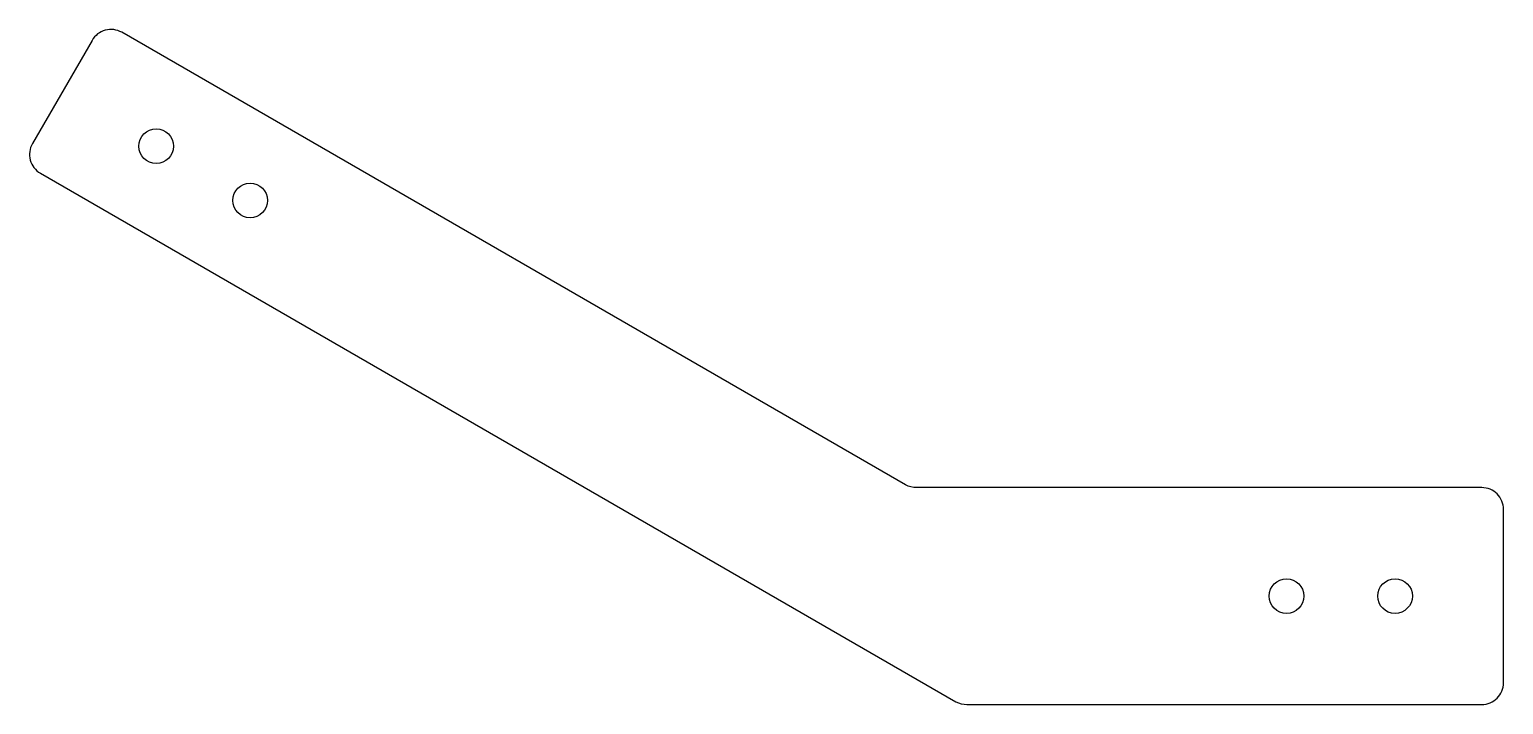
# Model space of a CAD drawing. Header units: millimetres. Extents: x 127 to 263, y 46 to 108.
import ezdxf

# ---------------------------------------------------------------- set-up
doc = ezdxf.new("R2010")
doc.units = ezdxf.units.MM

msp = doc.modelspace()

# ---------------------------------------------------------------- linework, layer by layer
msp.add_lwpolyline([(262.82, 63.67, 0.414214), (260.82, 65.67), (208.71, 65.67, -0.131652), (207.71, 65.93), (135.45, 107.66, 0.414214), (132.72, 106.92), (127.22, 97.4, 0.414214), (127.95, 94.67), (212.35, 45.93, 0.131652), (213.35, 45.67), (260.82, 45.67, 0.414214), (262.82, 47.67)], format="xyb", close=True)
for centre in [(138.63, 97.16), (147.29, 92.16), (242.82, 55.67), (252.82, 55.67)]:
    msp.add_circle(centre, 1.6)

doc.saveas('drawing.dxf')
